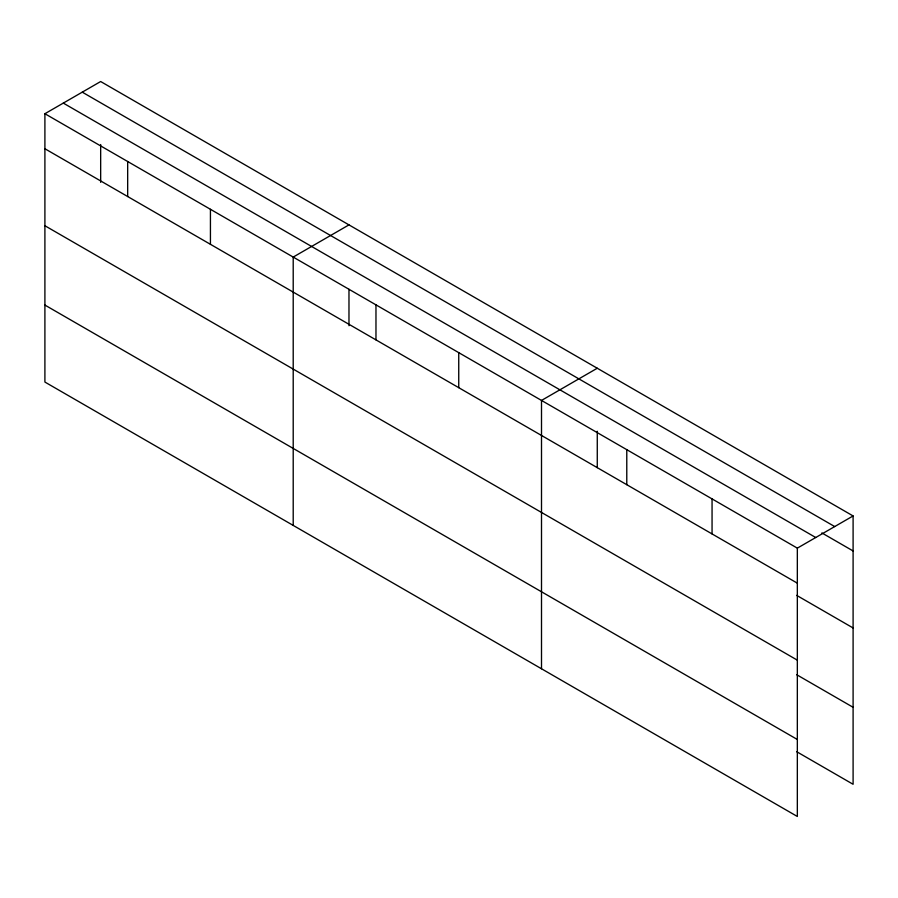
<?xml version="1.0" encoding="UTF-8"?>
<svg xmlns="http://www.w3.org/2000/svg" width="898" height="898" viewBox="0 0 898 898"><rect width="100%" height="100%" fill="white"/><g stroke="black" fill="none" stroke-linecap="round" stroke-linejoin="round"><path stroke-width="1.35" d="M44.9 113.72L797.334 548.139L797.334 816.473L44.9 382.054L44.9 113.72L100.666 81.527L853.1 515.946L853.1 784.28L796.649 751.682M348.974 224.882L293.208 257.075L293.208 525.42M597.271 368.236L541.505 400.441L541.505 668.774M797.334 548.139L853.1 515.946M82.268 92.157L834.702 526.565M821.872 532.929L853.1 550.957M63.298 103.102L815.732 537.509M44.9 148.742L797.334 583.161M796.649 595.363L853.1 627.96M44.9 225.735L797.334 660.153M796.649 674.69L853.1 707.287M44.9 305.062L797.334 739.481M712.058 498.906L712.058 533.928M626.782 449.674L626.782 484.696M597.271 431.264L597.271 467.656M458.743 352.656L458.743 387.667M375.97 304.86L375.97 339.882M348.974 289.302L348.974 325.705M210.435 209.29L210.435 244.312M127.673 161.505L127.673 196.527M100.666 144.544L100.666 182.339"/></g></svg>
